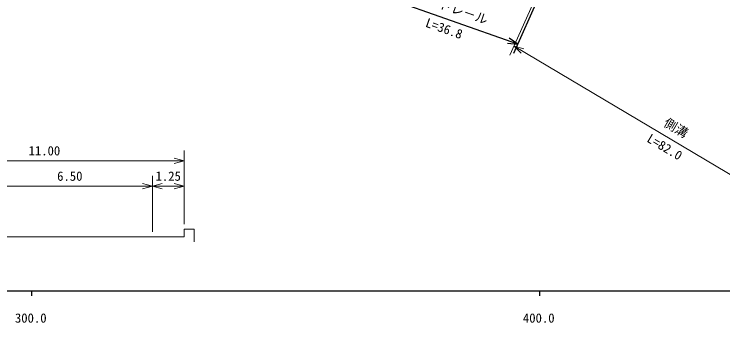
# Model space of a CAD drawing. Units: millimetres, scale not verified, with parts at other scales. Extents: x 40000 to 680000, y 20000 to 380000.
# Drawn here: x 364576 to 504080, y 198715 to 259488 of the extents above; entities that cross this region are included whole.
import ezdxf
from ezdxf.enums import TextEntityAlignment as Align

# ---------------------------------------------------------------- set-up
doc = ezdxf.new("R2010")
doc.units = ezdxf.units.MM
doc.header["$LTSCALE"] = 1000
doc.linetypes.add('CHAIN', pattern=[18.5, 12, -1.5, 3.5, -1.5])
for name, color, linetype, lineweight in [('S-BMK', 2, 'CHAIN', 13), ('S-STR-HTXT', 7, 'Continuous', 13), ('S-STR-STRC', 7, 'Continuous', 25), ('S-TTL-BAND', 7, 'Continuous', 25)]:
    doc.layers.add(name, color=color, linetype=linetype, lineweight=lineweight)
doc.styles.add('@ＭＳ ゴシック', font='')
doc.styles.add('ＭＳ ゴシック', font='')
doc.styles.get('@ＭＳ ゴシック').set_extended_font_data('@MS Gothic')
doc.styles.get('ＭＳ ゴシック').set_extended_font_data('MS Gothic')

msp = doc.modelspace()

# ---------------------------------------------------------------- linework, layer by layer
at = {"layer": 'S-BMK'}
msp.add_arc((338973, -25052), 349780, 52.66102, 68.80652, dxfattribs=at)
at = {"layer": 'S-STR-HTXT'}
for p, q in [((462164, 251391), (478965, 289093)), ((524270, 216766), (462978, 253218)), ((464903, 252675), (462978, 253218)), ((462978, 253218), (464373, 251785)), ((398029, 218133), (398029, 232633)), ((343029, 230633), (398029, 230633)), ((398029, 230633), (396097, 231151)), ((396097, 230115), (398029, 230633)), ((391779, 216633), (391779, 227633)), ((391779, 225633), (389847, 226151)), ((393711, 226151), (391779, 225633)), ((398029, 225633), (396097, 226151)), ((359279, 225633), (391779, 225633)), ((389847, 225115), (391779, 225633)), ((391779, 225633), (398029, 225633)), ((391779, 225633), (393711, 225115)), ((396097, 225115), (398029, 225633)), ((398029, 215633), (398029, 217133)), ((398029, 217133), (400029, 217133)), ((400029, 217133), (400029, 214633)), ((359279, 215633), (391779, 215633)), ((391779, 215633), (398029, 215633))]:
    msp.add_line(p, q, dxfattribs=at)
at = {"layer": 'S-STR-STRC'}
for p, q in [((479474, 288852), (462879, 251776)), ((463697, 253601), (436020, 263365)), ((463697, 253601), (462047, 254732)), ((461703, 253756), (463697, 253601))]:
    msp.add_line(p, q, dxfattribs=at)
at = {"layer": 'S-TTL-BAND'}
for p, q in [((40000, 205000), (579000, 205000)), ((368000, 205000), (368000, 204000)), ((468000, 205000), (468000, 204000))]:
    msp.add_line(p, q, dxfattribs=at)

# ---------------------------------------------------------------- texts
at = {"layer": 'S-STR-HTXT', "style": 'ＭＳ ゴシック'}
msp.add_text('側溝', height=1833, rotation=329.26, dxfattribs=at).set_placement((494135, 235851), align=Align.BOTTOM_CENTER)
at = {"layer": 'S-STR-HTXT', "style": '@ＭＳ ゴシック'}
msp.add_text('L=82.0', height=1833, rotation=329.259, dxfattribs=at).set_placement((493113, 234132), align=Align.TOP_CENTER)
at = {"layer": 'S-STR-HTXT', "style": 'ＭＳ ゴシック'}
for s, p in [('11.00', (370529, 231133)), ('6.50', (375529, 226133)), ('1.25', (394904, 226133))]:
    msp.add_text(s, height=1833, dxfattribs=at).set_placement(p, align=Align.BOTTOM_CENTER)
at = {"layer": 'S-STR-STRC', "style": 'ＭＳ ゴシック'}
msp.add_text('ガ－ドレ－ル', height=1833, rotation=340.568, dxfattribs=at).set_placement((450191, 259426), align=Align.BOTTOM_CENTER)
at = {"layer": 'S-STR-STRC', "style": '@ＭＳ ゴシック'}
msp.add_text('L=36.8', height=1833, rotation=340.568, dxfattribs=at).set_placement((449526, 257540), align=Align.TOP_CENTER)
at = {"layer": 'S-TTL-BAND', "style": 'ＭＳ ゴシック'}
for s, p in [('300.0', (367844, 198195)), ('400.0', (467844, 198195))]:
    msp.add_text(s, height=1833, dxfattribs=at).set_placement(p, align=Align.BOTTOM_CENTER)

doc.saveas('drawing.dxf')
